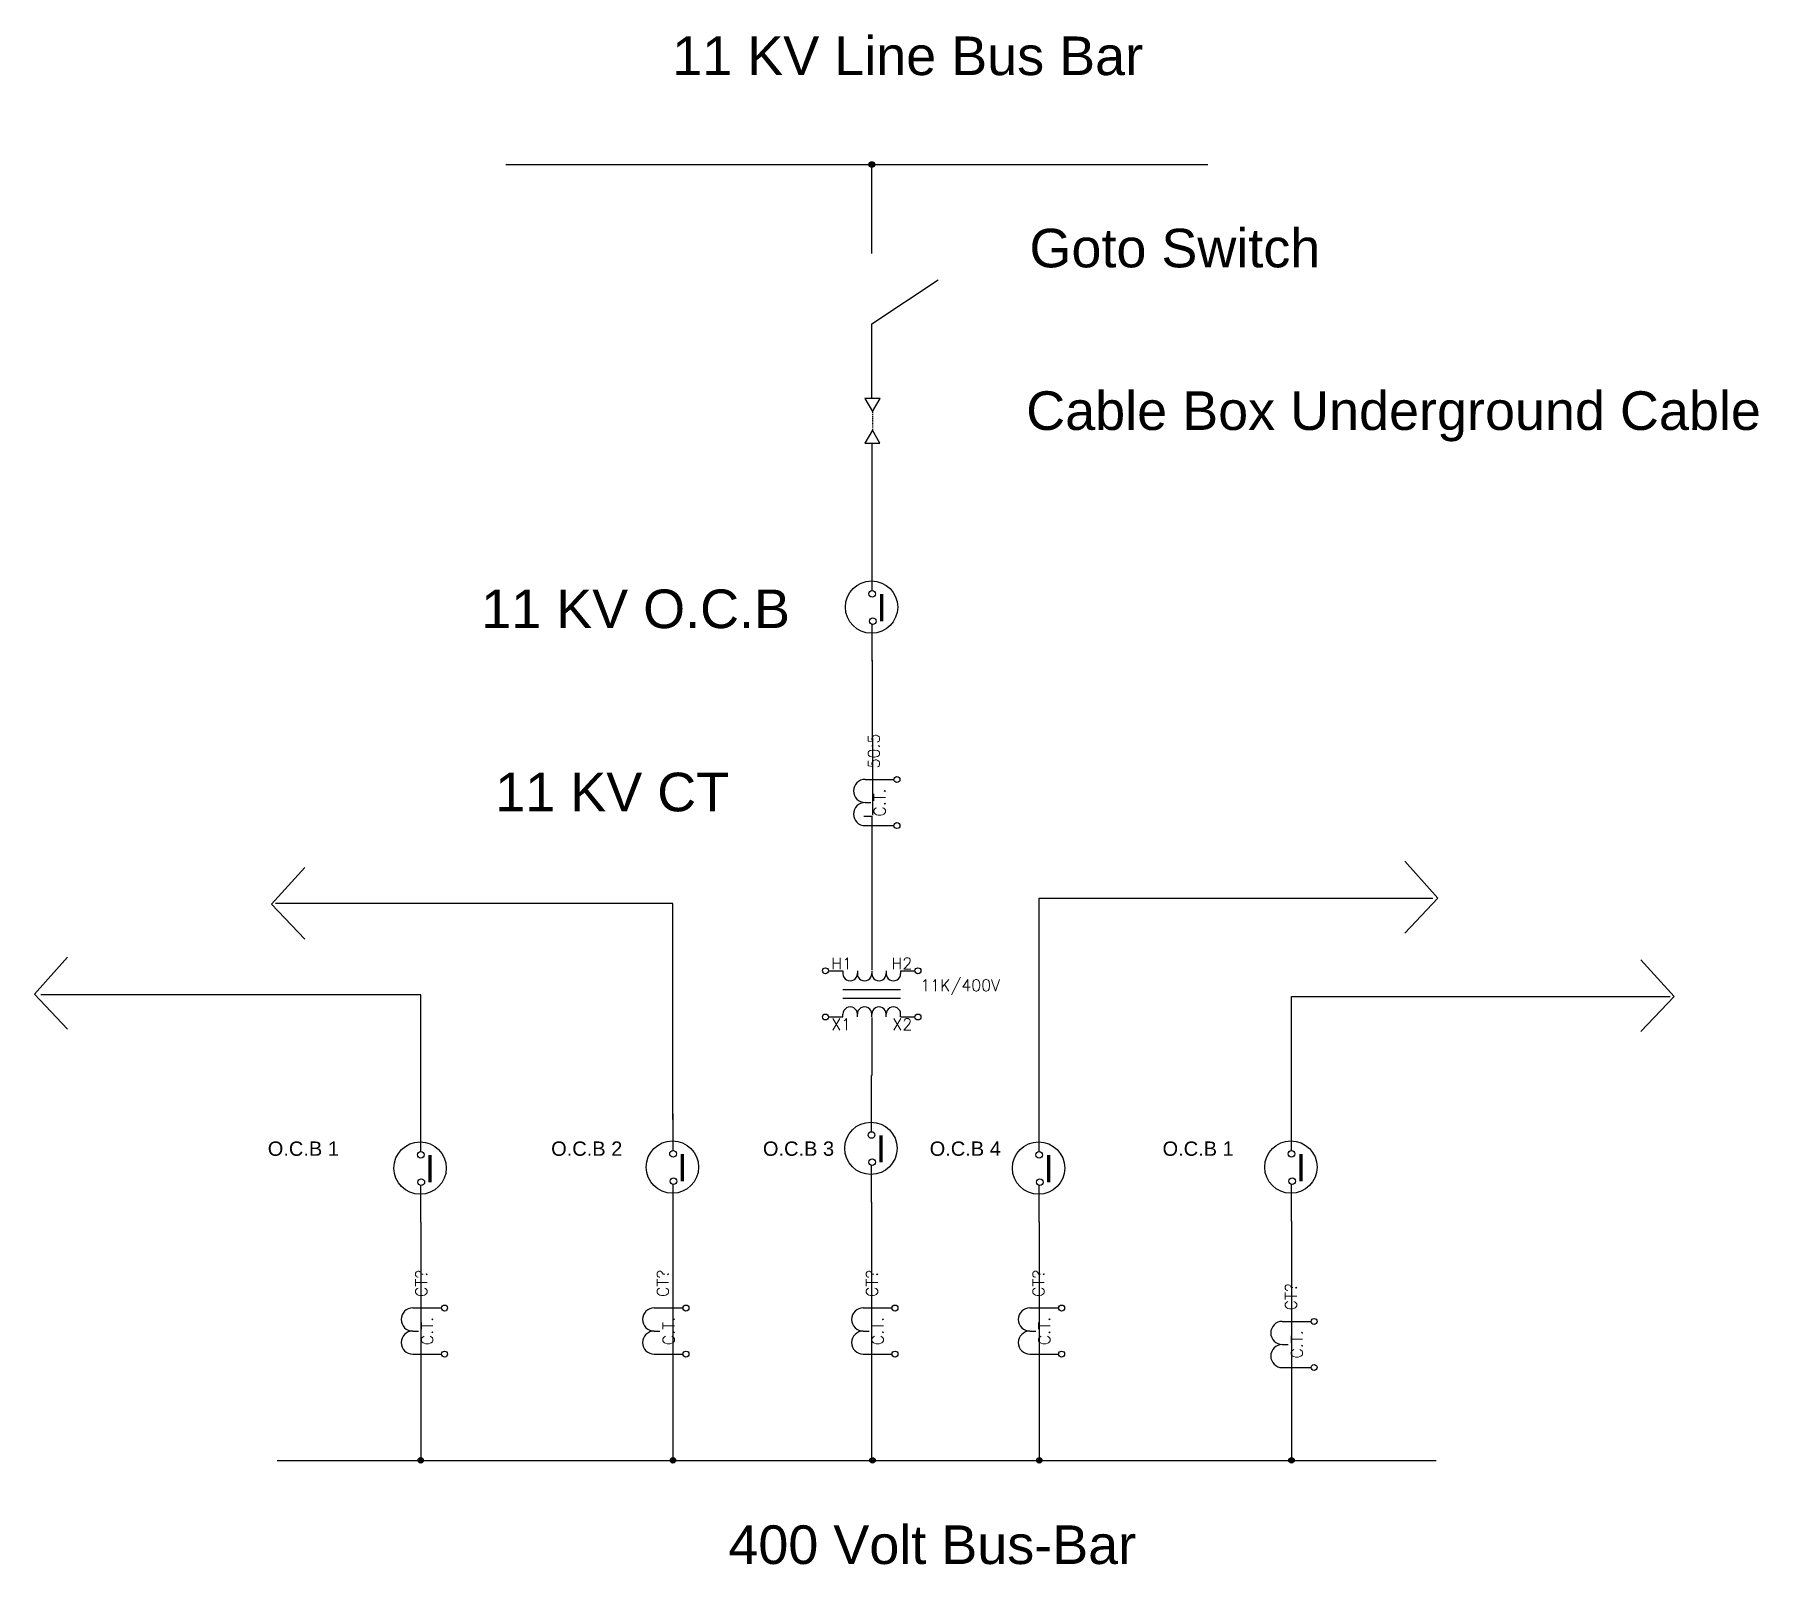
# Model space of a CAD drawing. Header units: inches. Extents: x 17.4 to 36, y 3.8 to 20.4.
import ezdxf
from ezdxf.enums import TextEntityAlignment as Align

# ---------------------------------------------------------------- set-up
doc = ezdxf.new("R2010")
doc.units = ezdxf.units.IN
doc.header["$MEASUREMENT"] = 0
for name, color, linetype in [('MISC', 7, 'Continuous'), ('SYMS', 7, 'Continuous'), ('TAGS', 150, 'Continuous'), ('TERMS', 123, 'Continuous'), ('WIRES', 7, 'Continuous')]:
    doc.layers.add(name, color=color, linetype=linetype)
doc.styles.get("Standard").update_dxf_attribs({"font": 'arial.ttf'})
doc.styles.add('WD', font='romans.shx')

# ---------------------------------------------------------------- blocks, each defined once
blk = doc.blocks.new('OCBB')
for p, q in [((0.032, 0.219), (0.032, 0.616)), ((0.032, -0.547), (0.032, -0.15))]:
    blk.add_line(p, q)
at = {"lineweight": 211}
blk.add_line((0.132, 0.179), (0.132, -0.112), dxfattribs=at)
for centre, radius in [((0.025, 0.039), 0.283), ((0.032, 0.183), 0.0357), ((0.038, -0.112), 0.0357)]:
    blk.add_circle(centre, radius)
blk = doc.blocks.new('WDDOT')
for radius in [0.03, 0.0187, 0.00929]:
    blk.add_circle((0, 0), radius)
blk = doc.blocks.new('HXF1CT')
for p, q in [((-0.25, 0.344), (-0.25, 0.032)), ((0, 0.344), (0, 0.281)), ((0.25, 0.344), (0.25, 0.032))]:
    blk.add_line(p, q)
for centre in [(-0.249, 0), (0.249, 0)]:
    blk.add_circle(centre, 0.0322)
for centre in [(-0.125, 0.344), (0.125, 0.344)]:
    blk.add_arc(centre, 0.125, 0, 180)
at = {"style": 'WD', "width": 0.7}
for tag, p in [('INST', (-0.388, 0.577)), ('DESC1', (-0.388, 0.252)), ('LOC', (-0.388, 0.408)), ('DESC2', (-0.388, 0.095))]:
    blk.add_attdef(tag, text='', height=0.125, dxfattribs=at).set_placement(p, align=Align.RIGHT)
at = {"style": 'WD'}
blk.add_attdef('TYPE', text='', height=0.125, dxfattribs=at).set_placement((0, 0.125), align=Align.CENTER)
for tag, p, height, flags in [('FAMILY', (0.304, 0.191), 0.01, 9), ('X4TERM01', (-0.281, 0), 0.0125, 1), ('X1TERM02', (0.281, 0), 0.0125, 1), ('X8TERM01', (-0.249, -0.032), 0.0125, 1), ('X8TERM02', (0.249, -0.032), 0.0125, 1)]:
    blk.add_attdef(tag, p, '', height=height, dxfattribs=dict(at, flags=flags))
blk.add_attdef('TAG1', (0.368, 0.188), '', height=0.125, dxfattribs=at)
at = {"linetype": 'Continuous', "style": 'WD', "flags": 9}
for tag, p in [('ASSYCODE', (0.328, 0.125)), ('MFG', (0.327, 0.143)), ('CAT', (0.329, 0.162))]:
    blk.add_attdef(tag, text='', height=0.01, dxfattribs=at).set_placement(p, align=Align.CENTER)
at = {"style": 'WD', "width": 0.7}
blk.add_attdef('RATING1', (0.368, 0.031), '', height=0.125, dxfattribs=at)
at = {"linetype": 'Continuous', "style": 'WD', "flags": 8}
for tag, p in [('TERM01', (-0.188, -0.031)), ('TERM02', (0.328, -0.031))]:
    blk.add_attdef(tag, text='', height=0.125, dxfattribs=at).set_placement(p, align=Align.TOP_LEFT)
blk = doc.blocks.new('HXF1')
for p, q in [((-0.469, 0), (-0.312, 0)), ((-0.312, 0), (-0.312, -0.031)), ((-0.156, 0), (-0.156, -0.031)), ((0, 0), (0, -0.031)), ((0.156, 0), (0.156, -0.031)), ((0.312, 0), (0.467, 0)), ((0.312, 0), (0.312, -0.031)), ((-0.312, -0.203), (0.312, -0.203)), ((-0.312, -0.297), (0.312, -0.297)), ((-0.469, -0.5), (-0.312, -0.5)), ((-0.312, -0.5), (-0.312, -0.469)), ((-0.156, -0.5), (-0.156, -0.469)), ((0, -0.5), (0, -0.469)), ((0.156, -0.5), (0.156, -0.469)), ((0.312, -0.5), (0.312, -0.469)), ((0.312, -0.5), (0.467, -0.5))]:
    blk.add_line(p, q)
for centre in [(-0.501, 0), (0.499, 0), (-0.501, -0.5), (0.499, -0.5)]:
    blk.add_circle(centre, 0.0322)
for centre, start, end in [((-0.234, -0.031), 180, 0.001), ((-0.078, -0.031), 180, 0.001), ((0.078, -0.031), 180, 0.001), ((0.234, -0.031), 180, 0.001), ((-0.234, -0.469), 0.001, 180.002), ((-0.078, -0.469), 0.001, 180.002), ((0.078, -0.469), 0.001, 180.002), ((0.234, -0.469), 0.001, 180.002)]:
    blk.add_arc(centre, 0.0781, start, end)
at = {"style": 'WD', "width": 0.7}
for tag, p in [('INST', (-0.591, 0.006)), ('LOC', (-0.591, -0.164)), ('DESC1', (-0.591, -0.32)), ('DESC2', (-0.591, -0.476))]:
    blk.add_attdef(tag, text='', height=0.125, dxfattribs=at).set_placement(p, align=Align.RIGHT)
at = {"linetype": 'Continuous', "style": 'WD', "flags": 8}
for tag, p in [('TERM03', (-0.031, 0.016)), ('TERM02', (0.438, 0.016))]:
    blk.add_attdef(tag, text='', height=0.125, dxfattribs=at).set_placement(p, align=Align.RIGHT)
at = {"style": 'WD'}
for tag, p, height, flags in [('X4TERM01', (-0.533, 0), 0.0125, 1), ('X2TERM01', (-0.501, 0.032), 0.0125, 1), ('X2TERM03', (0, 0.009), 0.0125, 1), ('X2TERM02', (0.499, 0.032), 0.0125, 1), ('X1TERM02', (0.531, 0), 0.0125, 1), ('FAMILY', (0.46, -0.247), 0.01, 9), ('X4TERM04', (-0.533, -0.5), 0.0125, 1), ('X8TERM04', (-0.501, -0.532), 0.0125, 1), ('X8TERM06', (0, -0.507), 0.0125, 1), ('X8TERM05', (0.499, -0.532), 0.0125, 1), ('X1TERM05', (0.531, -0.5), 0.0125, 1)]:
    blk.add_attdef(tag, p, '', height=height, dxfattribs=dict(at, flags=flags))
at = {"linetype": 'Continuous', "style": 'WD', "flags": 8}
blk.add_attdef('TERM01', (-0.438, 0.016), '', height=0.125, dxfattribs=at)
at = {"style": 'WD'}
blk.add_attdef('TAG1', (0.524, -0.219), '', height=0.125, dxfattribs=at)
at = {"linetype": 'Continuous', "style": 'WD', "flags": 9}
for tag, p in [('ASSYCODE', (0.487, -0.313)), ('MFG', (0.484, -0.295)), ('CAT', (0.485, -0.275))]:
    blk.add_attdef(tag, text='', height=0.01, dxfattribs=at).set_placement(p, align=Align.CENTER)
at = {"style": 'WD', "width": 0.7}
blk.add_attdef('RATING1', (0.556, -0.375), '', height=0.125, dxfattribs=at)
at = {"linetype": 'Continuous', "style": 'WD', "flags": 8}
for tag, p in [('TERM06', (-0.031, -0.516)), ('TERM05', (0.438, -0.516))]:
    blk.add_attdef(tag, text='', height=0.125, dxfattribs=at).set_placement(p, align=Align.TOP_RIGHT)
blk.add_attdef('TERM04', text='', height=0.125, dxfattribs=at).set_placement((-0.438, -0.516), align=Align.TOP_LEFT)
blk = doc.blocks.new('Underground Cable')
for p, q in [((0.001, 0.085), (0, 0.073)), ((0, 0.062), (0, 0.053)), ((0, 0.042), (0, 0.032)), ((0, 0.025), (0, 0.02)), ((0, 0.015), (0, 0.009)), ((0, 0.003), (0, -0.007)), ((0.001, 0.093), (0.001, 0.088)), ((0, -0.014), (0, -0.026)), ((0, -0.034), (0, -0.048)), ((0, -0.058), (0, -0.071)), ((0, -0.082), (0, -0.089)), ((0, -0.098), (0, -0.11))]:
    blk.add_line(p, q)
for points in [[(0.001, 0.093), (0.082, 0.234), (-0.081, 0.234)], [(0.081, -0.25), (0, -0.11), (-0.081, -0.25)]]:
    blk.add_lwpolyline(points, close=True)
at = {"style": 'WD', "flags": 1}
for tag, p in [('X4TERM01', (-0.009, 0.234)), ('X2TERM01', (0.082, 0.234)), ('X8TERM01', (-0.04, 0.164)), ('X1TERM01', (0.037, 0.156))]:
    blk.add_attdef(tag, p, '', height=0.01, rotation=300.0808, dxfattribs=at)
for tag, p in [('X4TERM01', (-0.045, -0.188)), ('X2TERM01', (0, -0.11)), ('X1TERM01', (0.045, -0.188)), ('X8TERM01', (0, -0.25))]:
    blk.add_attdef(tag, p, '', height=0.01, dxfattribs=at)

msp = doc.modelspace()

# ---------------------------------------------------------------- linework, layer by layer
at = {"color": 4}
for p, q in [((26.442, 17.243), (27.158, 17.717)), ((32.203, 11.431), (32.562, 11.032)), ((20.311, 11.365), (19.952, 10.967)), ((32.562, 11.032), (32.203, 10.654)), ((19.952, 10.967), (20.311, 10.588)), ((17.746, 10.393), (17.387, 9.995)), ((34.757, 10.366), (35.116, 9.968)), ((17.387, 9.995), (17.746, 9.616)), ((35.116, 9.968), (34.757, 9.589))]:
    msp.add_line(p, q, dxfattribs=at)
at = {"layer": 'WIRES', "color": 4}
for p, q in [((22.484, 18.965), (30.074, 18.965)), ((26.442, 18.004), (26.442, 18.965)), ((26.442, 16.436), (26.442, 17.243)), ((26.445, 14.756), (26.445, 15.951)), ((26.445, 13.606), (26.45, 11.93)), ((26.356, 11.917), (26.441, 11.917)), ((26.441, 11.917), (26.441, 10.256)), ((28.252, 8.677), (28.252, 11.033)), ((28.252, 11.033), (32.509, 11.033)), ((24.291, 10.975), (19.994, 10.975)), ((24.291, 8.639), (24.291, 10.975)), ((21.564, 9.985), (17.456, 9.985)), ((21.564, 8.68), (21.564, 9.985)), ((30.979, 8.679), (30.979, 9.967)), ((30.979, 9.967), (35.072, 9.967)), ((26.441, 9.74), (26.441, 9.115)), ((26.439, 8.904), (26.439, 9.115)), ((26.439, 7.744), (26.439, 4.944)), ((21.564, 7.527), (21.564, 4.953)), ((24.291, 7.538), (24.291, 4.953)), ((28.252, 7.532), (28.252, 4.953)), ((30.979, 7.538), (30.979, 4.953)), ((20.01, 4.953), (32.543, 4.953))]:
    msp.add_line(p, q, dxfattribs=at)

# ---------------------------------------------------------------- block references
at = {"layer": 'SYMS', "color": 4}
for name, p in [('WDDOT', (26.442, 18.965)), ('Underground Cable', (26.448, 16.202)), ('WDDOT', (21.564, 4.953)), ('WDDOT', (24.291, 4.953)), ('WDDOT', (26.449, 4.953)), ('WDDOT', (28.252, 4.953)), ('WDDOT', (30.979, 4.953))]:
    msp.add_blockref(name, p, dxfattribs=at)
at = {"layer": 'SYMS', "color": 4, "lineweight": 211}
for p in [(26.413, 14.14), (26.407, 8.288), (21.532, 8.074), (24.26, 8.085), (28.22, 8.074), (30.948, 8.085)]:
    msp.add_blockref('OCBB', p, dxfattribs=at)
at = {"layer": 'SYMS', "color": 4}
ref = msp.add_blockref('HXF1CT', (26.713, 12.066), dxfattribs=dict(at, rotation=90))
ref.add_attrib('TYPE', 'C.T.', dxfattribs={"layer": 'MISC', "height": 0.125, "rotation": 90, "style": 'WD'}).set_placement((26.588, 12.066), align=Align.CENTER)
ref.add_attrib('TAG1', '50:5', (26.526, 12.435), dxfattribs={"layer": 'TAGS', "height": 0.125, "rotation": 90, "style": 'WD'})
ref = msp.add_blockref('HXF1', (26.441, 10.247), dxfattribs=at)
ref.add_attrib('TERM04', 'X1', dxfattribs={"layer": 'TERMS', "linetype": 'Continuous', "height": 0.125, "style": 'WD', "flags": 8}).set_placement((26.003, 9.731), align=Align.TOP_LEFT)
ref.add_attrib('TERM05', 'X2', dxfattribs={"layer": 'TERMS', "linetype": 'Continuous', "height": 0.125, "style": 'WD', "flags": 8}).set_placement((26.878, 9.731), align=Align.TOP_RIGHT)
ref.add_attrib('TAG1', '11K/400V', (26.965, 10.028), dxfattribs={"layer": 'TAGS', "height": 0.125, "style": 'WD'})
ref.add_attrib('TERM02', 'H2', dxfattribs={"layer": 'TERMS', "linetype": 'Continuous', "height": 0.125, "style": 'WD', "flags": 8}).set_placement((26.878, 10.263), align=Align.RIGHT)
ref.add_attrib('TERM01', 'H1', (26.003, 10.263), dxfattribs={"layer": 'TERMS', "linetype": 'Continuous', "height": 0.125, "style": 'WD', "flags": 8})
ref = msp.add_blockref('HXF1CT', (21.821, 6.351), dxfattribs=dict(at, rotation=90))
ref.add_attrib('TYPE', 'C.T.', dxfattribs={"layer": 'MISC', "height": 0.125, "rotation": 90, "style": 'WD'}).set_placement((21.696, 6.351), align=Align.CENTER)
ref.add_attrib('TAG1', 'CT?', (21.633, 6.719), dxfattribs={"layer": 'TAGS', "height": 0.125, "rotation": 90, "style": 'WD'})
ref = msp.add_blockref('HXF1CT', (24.432, 6.351), dxfattribs=dict(at, rotation=90))
ref.add_attrib('TYPE', 'C.T.', dxfattribs={"layer": 'MISC', "height": 0.125, "rotation": 90, "style": 'WD'}).set_placement((24.307, 6.351), align=Align.CENTER)
ref.add_attrib('TAG1', 'CT?', (24.244, 6.719), dxfattribs={"layer": 'TAGS', "height": 0.125, "rotation": 90, "style": 'WD'})
ref = msp.add_blockref('HXF1CT', (26.692, 6.351), dxfattribs=dict(at, rotation=90))
ref.add_attrib('TYPE', 'C.T.', dxfattribs={"layer": 'MISC', "height": 0.125, "rotation": 90, "style": 'WD'}).set_placement((26.567, 6.351), align=Align.CENTER)
ref.add_attrib('TAG1', 'CT?', (26.505, 6.719), dxfattribs={"layer": 'TAGS', "height": 0.125, "rotation": 90, "style": 'WD'})
ref = msp.add_blockref('HXF1CT', (28.494, 6.351), dxfattribs=dict(at, rotation=90))
ref.add_attrib('TYPE', 'C.T.', dxfattribs={"layer": 'MISC', "height": 0.125, "rotation": 90, "style": 'WD'}).set_placement((28.369, 6.351), align=Align.CENTER)
ref.add_attrib('TAG1', 'CT?', (28.306, 6.719), dxfattribs={"layer": 'TAGS', "height": 0.125, "rotation": 90, "style": 'WD'})
ref = msp.add_blockref('HXF1CT', (31.224, 6.206), dxfattribs=dict(at, rotation=90))
ref.add_attrib('TYPE', 'C.T.', dxfattribs={"layer": 'MISC', "height": 0.125, "rotation": 90, "style": 'WD'}).set_placement((31.099, 6.206), align=Align.CENTER)
ref.add_attrib('TAG1', 'CT?', (31.036, 6.574), dxfattribs={"layer": 'TAGS', "height": 0.125, "rotation": 90, "style": 'WD'})

# ---------------------------------------------------------------- texts
at = {"color": 4}
for s, height, p in [('11 KV Line Bus Bar ', 0.41756, (24.284, 19.932)), ('Goto Switch ', 0.41756, (28.146, 17.853)), ('Cable Box Underground Cable ', 0.41756, (28.111, 16.095)), ('11 KV O.C.B ', 0.41756, (22.218, 13.952)), ('11 KV CT ', 0.4176, (22.37, 11.971)), ('O.C.B 1', 0.1549, (19.91, 8.246)), ('O.C.B 2', 0.1549, (22.974, 8.246)), ('O.C.B 3', 0.1549, (25.264, 8.246)), ('O.C.B 4', 0.1549, (27.067, 8.246)), ('O.C.B 1', 0.1549, (29.585, 8.246)), ('400 Volt Bus-Bar ', 0.41756, (24.89, 3.832))]:
    msp.add_text(s, height=height, dxfattribs=at).set_placement(p)

doc.saveas('drawing.dxf')
